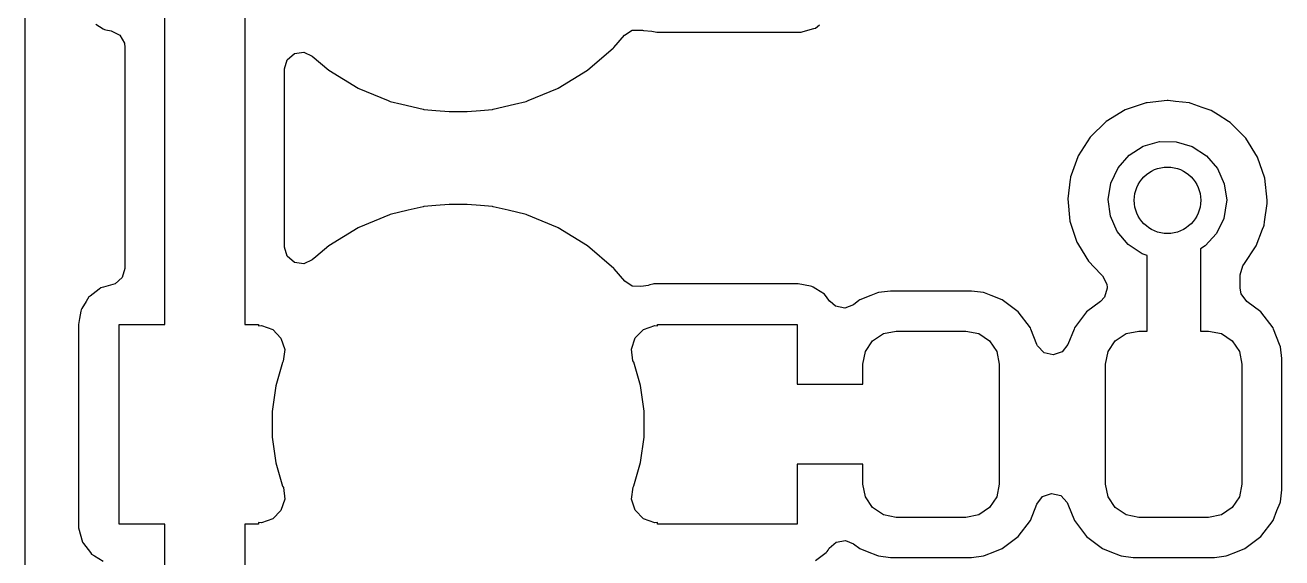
# Model space of a CAD drawing. Extents: x 0.02 to 3.18, y 0.02 to 2.78.
# Drawn here: x 0.0218 to 0.3939, y 1.1242 to 1.2818 of the extents above; entities that cross this region are included whole.
import ezdxf

# ---------------------------------------------------------------- set-up
doc = ezdxf.new("R2010")
doc.units = 0
doc.header["$MEASUREMENT"] = 0
doc.layers.add('BLACK', color=7, linetype='CONTINUOUS')

msp = doc.modelspace()

# ---------------------------------------------------------------- linework, layer by layer
at = {"layer": 'BLACK', "linetype": 'CONTINUOUS'}
for p, q in [((0.021811, 0.026772), (0.021811, 2.77323)), ((0.063189, 1.19331), (0.063189, 1.29173)), ((0.086811, 1.29173), (0.086811, 1.19331)), ((0.042743, 1.28207), (0.044868, 1.28075)), ((0.044868, 1.28075), (0.044868, 1.28075)), ((0.044868, 1.28075), (0.045259, 1.28051)), ((0.045259, 1.28051), (0.04571, 1.28042)), ((0.04571, 1.28042), (0.04571, 1.28042)), ((0.04571, 1.28042), (0.047309, 1.28013)), ((0.047309, 1.28013), (0.049801, 1.27886)), ((0.199214, 1.27883), (0.201555, 1.28036)), ((0.201555, 1.28036), (0.204343, 1.28033)), ((0.204343, 1.28033), (0.204346, 1.28035)), ((0.204346, 1.28035), (0.204433, 1.28033)), ((0.204433, 1.28033), (0.204505, 1.28033)), ((0.204505, 1.28033), (0.204583, 1.2803)), ((0.204583, 1.2803), (0.204884, 1.28021)), ((0.204884, 1.28021), (0.207343, 1.27999)), ((0.207343, 1.27999), (0.207824, 1.27993)), ((0.207824, 1.27993), (0.208829, 1.27974)), ((0.251504, 1.27975), (0.252132, 1.27993)), ((0.252132, 1.27993), (0.255316, 1.28083)), ((0.255316, 1.28083), (0.255758, 1.28096)), ((0.255758, 1.28096), (0.256966, 1.28187)), ((0.049801, 1.27886), (0.051212, 1.27645)), ((0.051212, 1.27645), (0.051358, 1.27525)), ((0.19609, 1.27517), (0.199214, 1.27883)), ((0.208829, 1.27974), (0.20883, 1.27974)), ((0.20883, 1.27974), (0.209055, 1.2797)), ((0.209055, 1.2797), (0.250394, 1.2797)), ((0.250394, 1.2797), (0.25045, 1.2797)), ((0.25045, 1.2797), (0.250451, 1.2797)), ((0.250451, 1.2797), (0.250919, 1.27972)), ((0.250919, 1.27972), (0.251504, 1.27975)), ((0.051358, 1.27525), (0.051358, 1.20985)), ((0.099429, 1.27159), (0.101542, 1.27342)), ((0.101542, 1.27342), (0.104308, 1.27382)), ((0.104308, 1.27382), (0.106824, 1.27268)), ((0.106824, 1.27268), (0.111687, 1.26853)), ((0.188313, 1.26853), (0.195314, 1.27451)), ((0.195314, 1.27451), (0.195942, 1.27504)), ((0.195942, 1.27504), (0.19609, 1.27517)), ((0.195942, 1.27504), (0.195942, 1.27504)), ((0.098642, 1.26891), (0.099429, 1.27159)), ((0.098642, 1.21613), (0.098642, 1.26891)), ((0.111687, 1.26853), (0.120408, 1.26318)), ((0.179592, 1.26318), (0.188313, 1.26853)), ((0.120408, 1.26318), (0.120588, 1.26311)), ((0.120588, 1.26311), (0.120588, 1.26311)), ((0.120588, 1.26311), (0.129293, 1.2595)), ((0.170707, 1.2595), (0.179412, 1.26311)), ((0.179412, 1.26311), (0.179592, 1.26318)), ((0.179412, 1.26311), (0.179412, 1.26311)), ((0.129293, 1.2595), (0.129858, 1.25927)), ((0.129858, 1.25927), (0.133336, 1.25843)), ((0.133336, 1.25843), (0.139614, 1.25693)), ((0.160386, 1.25693), (0.166664, 1.25843)), ((0.166664, 1.25843), (0.170142, 1.25927)), ((0.170142, 1.25927), (0.170707, 1.2595)), ((0.353658, 1.25885), (0.347424, 1.25673)), ((0.353933, 1.25888), (0.353658, 1.25885)), ((0.35993, 1.25951), (0.353933, 1.25888)), ((0.353933, 1.25888), (0.353933, 1.25888)), ((0.359931, 1.25951), (0.35993, 1.25951)), ((0.360206, 1.25954), (0.359931, 1.25951)), ((0.362361, 1.25928), (0.360206, 1.25954)), ((0.366469, 1.25879), (0.362361, 1.25928)), ((0.366745, 1.25876), (0.366469, 1.25879)), ((0.366469, 1.25879), (0.366469, 1.25879)), ((0.367006, 1.25866), (0.366745, 1.25876)), ((0.370271, 1.2575), (0.367006, 1.25866)), ((0.367006, 1.25866), (0.367006, 1.25866)), ((0.139614, 1.25693), (0.139614, 1.25693)), ((0.139614, 1.25693), (0.139803, 1.25688)), ((0.139803, 1.25688), (0.143354, 1.2566)), ((0.143354, 1.2566), (0.14735, 1.25629)), ((0.14735, 1.25629), (0.14735, 1.25629)), ((0.14735, 1.25629), (0.147447, 1.25628)), ((0.147447, 1.25628), (0.152553, 1.25628)), ((0.152553, 1.25628), (0.15265, 1.25629)), ((0.15265, 1.25629), (0.156646, 1.2566)), ((0.15265, 1.25629), (0.15265, 1.25629)), ((0.156646, 1.2566), (0.160197, 1.25688)), ((0.160197, 1.25688), (0.160386, 1.25693)), ((0.160386, 1.25693), (0.160386, 1.25693)), ((0.347424, 1.25673), (0.341816, 1.25327)), ((0.372948, 1.25655), (0.370271, 1.2575)), ((0.374995, 1.25525), (0.372948, 1.25655)), ((0.378104, 1.25327), (0.374995, 1.25525)), ((0.341816, 1.25327), (0.337111, 1.24867)), ((0.378507, 1.25302), (0.378104, 1.25327)), ((0.383147, 1.24835), (0.378507, 1.25302)), ((0.337111, 1.24867), (0.333544, 1.24313)), ((0.352846, 1.24599), (0.357622, 1.24736)), ((0.357622, 1.24736), (0.36259, 1.24733)), ((0.36259, 1.24733), (0.367349, 1.2459)), ((0.386637, 1.24276), (0.383147, 1.24835)), ((0.333449, 1.24287), (0.331456, 1.2374)), ((0.333544, 1.24313), (0.333449, 1.24287)), ((0.333449, 1.24287), (0.333449, 1.24287)), ((0.345357, 1.23962), (0.348645, 1.24334)), ((0.348645, 1.24334), (0.352846, 1.24599)), ((0.367349, 1.2459), (0.371517, 1.2432)), ((0.371517, 1.2432), (0.374759, 1.23944)), ((0.388802, 1.23654), (0.386637, 1.24276)), ((0.343246, 1.23512), (0.345357, 1.23962)), ((0.374759, 1.23944), (0.376815, 1.23492)), ((0.331206, 1.23627), (0.330467, 1.23041)), ((0.331257, 1.23667), (0.331206, 1.23627)), ((0.331292, 1.23695), (0.331257, 1.23667)), ((0.331257, 1.23667), (0.331257, 1.23667)), ((0.331456, 1.2374), (0.331292, 1.23695)), ((0.389536, 1.23), (0.388802, 1.23654)), ((0.342482, 1.23021), (0.343246, 1.23512)), ((0.376815, 1.23492), (0.37752, 1.23)), ((0.139614, 1.22811), (0.135159, 1.22704)), ((0.139803, 1.22816), (0.139614, 1.22811)), ((0.139614, 1.22811), (0.139614, 1.22811)), ((0.143354, 1.22844), (0.139803, 1.22816)), ((0.14735, 1.22875), (0.143354, 1.22844)), ((0.147447, 1.22876), (0.14735, 1.22875)), ((0.14735, 1.22875), (0.14735, 1.22875)), ((0.152553, 1.22876), (0.147447, 1.22876)), ((0.15265, 1.22875), (0.152553, 1.22876)), ((0.156646, 1.22844), (0.15265, 1.22875)), ((0.15265, 1.22875), (0.15265, 1.22875)), ((0.160197, 1.22816), (0.156646, 1.22844)), ((0.160386, 1.22811), (0.160197, 1.22816)), ((0.164841, 1.22704), (0.160386, 1.22811)), ((0.160386, 1.22811), (0.160386, 1.22811)), ((0.330467, 1.23041), (0.331109, 1.22386)), ((0.343126, 1.22529), (0.342482, 1.23021)), ((0.377514, 1.22957), (0.37669, 1.22467)), ((0.37752, 1.23), (0.377514, 1.22957)), ((0.388745, 1.22363), (0.389503, 1.22902)), ((0.389503, 1.22902), (0.389525, 1.22918)), ((0.389503, 1.22902), (0.389503, 1.22902)), ((0.389525, 1.22918), (0.389536, 1.23)), ((0.129678, 1.2257), (0.120588, 1.22193)), ((0.129858, 1.22577), (0.129678, 1.2257)), ((0.129678, 1.2257), (0.129678, 1.2257)), ((0.135159, 1.22704), (0.129858, 1.22577)), ((0.170142, 1.22577), (0.164841, 1.22704)), ((0.170322, 1.2257), (0.170142, 1.22577)), ((0.179412, 1.22193), (0.170322, 1.2257)), ((0.170322, 1.2257), (0.170322, 1.2257)), ((0.345126, 1.22074), (0.343126, 1.22529)), ((0.37669, 1.22467), (0.374524, 1.2202)), ((0.120408, 1.22186), (0.111687, 1.21651)), ((0.120588, 1.22193), (0.120408, 1.22186)), ((0.120588, 1.22193), (0.120588, 1.22193)), ((0.179592, 1.22186), (0.179412, 1.22193)), ((0.179412, 1.22193), (0.179412, 1.22193)), ((0.188313, 1.21651), (0.179592, 1.22186)), ((0.331109, 1.22386), (0.333188, 1.21761)), ((0.348323, 1.21694), (0.345126, 1.22074)), ((0.38627, 1.2165), (0.388156, 1.22146)), ((0.388156, 1.22146), (0.38851, 1.2224)), ((0.38851, 1.2224), (0.388608, 1.22265)), ((0.38851, 1.2224), (0.38851, 1.2224)), ((0.388608, 1.22265), (0.388745, 1.22363)), ((0.333188, 1.21761), (0.333331, 1.21737)), ((0.333331, 1.21737), (0.335816, 1.21327)), ((0.352458, 1.21419), (0.348323, 1.21694)), ((0.374524, 1.2202), (0.371191, 1.21652)), ((0.09941, 1.21348), (0.098642, 1.21613)), ((0.101509, 1.21163), (0.09941, 1.21348)), ((0.107861, 1.21324), (0.106824, 1.21236)), ((0.111687, 1.21651), (0.107861, 1.21324)), ((0.19609, 1.20987), (0.188313, 1.21651)), ((0.335816, 1.21327), (0.336599, 1.21198)), ((0.353976, 1.21371), (0.352458, 1.21419)), ((0.353976, 1.19134), (0.353976, 1.21371)), ((0.371191, 1.21652), (0.369724, 1.21562)), ((0.369724, 1.21562), (0.369724, 1.19134)), ((0.382626, 1.21101), (0.38627, 1.2165)), ((0.051358, 1.20985), (0.050571, 1.20717)), ((0.104273, 1.21122), (0.101509, 1.21163)), ((0.106824, 1.21236), (0.104273, 1.21122)), ((0.196216, 1.20972), (0.19609, 1.20987)), ((0.199303, 1.20611), (0.196216, 1.20972)), ((0.336599, 1.21198), (0.340259, 1.20819)), ((0.381555, 1.20798), (0.382343, 1.21066)), ((0.382343, 1.21066), (0.382544, 1.21094)), ((0.382544, 1.21094), (0.382626, 1.21101)), ((0.050571, 1.20717), (0.048458, 1.20534)), ((0.201525, 1.20462), (0.199303, 1.20611)), ((0.340259, 1.20819), (0.340753, 1.20768)), ((0.340753, 1.20768), (0.34205, 1.2052)), ((0.381555, 1.20406), (0.381555, 1.20798)), ((0.043739, 1.2037), (0.041079, 1.20169)), ((0.044242, 1.20408), (0.043739, 1.2037)), ((0.04497, 1.20429), (0.044242, 1.20408)), ((0.047755, 1.20508), (0.04497, 1.20429)), ((0.048458, 1.20534), (0.047755, 1.20508)), ((0.204092, 1.20453), (0.201525, 1.20462)), ((0.204099, 1.20449), (0.204092, 1.20453)), ((0.204869, 1.20462), (0.204099, 1.20449)), ((0.206232, 1.20484), (0.204869, 1.20462)), ((0.206794, 1.20496), (0.206232, 1.20484)), ((0.207669, 1.20521), (0.206794, 1.20496)), ((0.207945, 1.20529), (0.207669, 1.20521)), ((0.208594, 1.20532), (0.207945, 1.20529)), ((0.208998, 1.20534), (0.208594, 1.20532)), ((0.209055, 1.20534), (0.208998, 1.20534)), ((0.208998, 1.20534), (0.208998, 1.20534)), ((0.250394, 1.20534), (0.209055, 1.20534)), ((0.250619, 1.2053), (0.250394, 1.20534)), ((0.25429, 1.20461), (0.250619, 1.2053)), ((0.250619, 1.2053), (0.250619, 1.2053)), ((0.254741, 1.20453), (0.25429, 1.20461)), ((0.25429, 1.20461), (0.25429, 1.20461)), ((0.255132, 1.20429), (0.254741, 1.20453)), ((0.255914, 1.2038), (0.255132, 1.20429)), ((0.255132, 1.20429), (0.255132, 1.20429)), ((0.258502, 1.2022), (0.255914, 1.2038)), ((0.260084, 1.20011), (0.258502, 1.2022)), ((0.272156, 1.20183), (0.268926, 1.20056)), ((0.274151, 1.20262), (0.272156, 1.20183)), ((0.274447, 1.20274), (0.274151, 1.20262)), ((0.274151, 1.20262), (0.274151, 1.20262)), ((0.277981, 1.20317), (0.274447, 1.20274)), ((0.302019, 1.20317), (0.277981, 1.20317)), ((0.305553, 1.20274), (0.302019, 1.20317)), ((0.305849, 1.20262), (0.305553, 1.20274)), ((0.307844, 1.20183), (0.305849, 1.20262)), ((0.305849, 1.20262), (0.305849, 1.20262)), ((0.311074, 1.20056), (0.307844, 1.20183)), ((0.342146, 1.20406), (0.341358, 1.20138)), ((0.34205, 1.2052), (0.342146, 1.20423)), ((0.342146, 1.20423), (0.342146, 1.20406)), ((0.381856, 1.20236), (0.381555, 1.20406)), ((0.383517, 1.20011), (0.381856, 1.20236)), ((0.038625, 1.19805), (0.038383, 1.19765)), ((0.039901, 1.20011), (0.038625, 1.19805)), ((0.038625, 1.19805), (0.038625, 1.19805)), ((0.040712, 1.20142), (0.039901, 1.20011)), ((0.041079, 1.20169), (0.040712, 1.20142)), ((0.041079, 1.20169), (0.041079, 1.20169)), ((0.260093, 1.20009), (0.260084, 1.20011)), ((0.261704, 1.19871), (0.260093, 1.20009)), ((0.264439, 1.19814), (0.261704, 1.19871)), ((0.267051, 1.19913), (0.264439, 1.19814)), ((0.268657, 1.20035), (0.267051, 1.19913)), ((0.268926, 1.20056), (0.268657, 1.20035)), ((0.268657, 1.20035), (0.268657, 1.20035)), ((0.315804, 1.19697), (0.311074, 1.20056)), ((0.340184, 1.20011), (0.336046, 1.19697)), ((0.341358, 1.20138), (0.340184, 1.20011)), ((0.387654, 1.19697), (0.383517, 1.20011)), ((0.037887, 1.195), (0.037571, 1.19331)), ((0.038299, 1.1972), (0.037887, 1.195)), ((0.038383, 1.19765), (0.038299, 1.1972)), ((0.038299, 1.1972), (0.038299, 1.1972)), ((0.319394, 1.19224), (0.315804, 1.19697)), ((0.336046, 1.19697), (0.332456, 1.19224)), ((0.391245, 1.19224), (0.387654, 1.19697)), ((0.037571, 1.19331), (0.037571, 1.13425)), ((0.049606, 1.13425), (0.049606, 1.19331)), ((0.049606, 1.19331), (0.063189, 1.19331)), ((0.086811, 1.19331), (0.090945, 1.19331)), ((0.090945, 1.19331), (0.090945, 1.19285)), ((0.090945, 1.19285), (0.09181, 1.19294)), ((0.09181, 1.19294), (0.095102, 1.19174)), ((0.095102, 1.19174), (0.097548, 1.18923)), ((0.202454, 1.18928), (0.204908, 1.19178)), ((0.204908, 1.19178), (0.208203, 1.19297)), ((0.208203, 1.19297), (0.209055, 1.19288)), ((0.209055, 1.19288), (0.209055, 1.19331)), ((0.209055, 1.19331), (0.250394, 1.19331)), ((0.250394, 1.19331), (0.250394, 1.17559)), ((0.272706, 1.18846), (0.275899, 1.19059)), ((0.275899, 1.19059), (0.279665, 1.19134)), ((0.279665, 1.19134), (0.300335, 1.19134)), ((0.300335, 1.19134), (0.304101, 1.19059)), ((0.304101, 1.19059), (0.307294, 1.18846)), ((0.319519, 1.19192), (0.319394, 1.19224)), ((0.321313, 1.18739), (0.319519, 1.19192)), ((0.332332, 1.19192), (0.330537, 1.18739)), ((0.332456, 1.19224), (0.332332, 1.19192)), ((0.344556, 1.18846), (0.347749, 1.19059)), ((0.347749, 1.19059), (0.351516, 1.19134)), ((0.351516, 1.19134), (0.353976, 1.19134)), ((0.369724, 1.19134), (0.372185, 1.19134)), ((0.372185, 1.19134), (0.375952, 1.19059)), ((0.375952, 1.19059), (0.379145, 1.18846)), ((0.391369, 1.19192), (0.391245, 1.19224)), ((0.393163, 1.18739), (0.391369, 1.19192)), ((0.097548, 1.18923), (0.098666, 1.18591)), ((0.201326, 1.18597), (0.202454, 1.18928)), ((0.270572, 1.18526), (0.272706, 1.18846)), ((0.307294, 1.18846), (0.309428, 1.18526)), ((0.321525, 1.18693), (0.321313, 1.18739)), ((0.323461, 1.18491), (0.321525, 1.18693)), ((0.330537, 1.18739), (0.328818, 1.18519)), ((0.342422, 1.18526), (0.344556, 1.18846)), ((0.379145, 1.18846), (0.381278, 1.18526)), ((0.393431, 1.18671), (0.393163, 1.18739)), ((0.098666, 1.18591), (0.098234, 1.18244)), ((0.201747, 1.18249), (0.201326, 1.18597)), ((0.269823, 1.1815), (0.270572, 1.18526)), ((0.309428, 1.18526), (0.310177, 1.1815)), ((0.32618, 1.18426), (0.323461, 1.18491)), ((0.328818, 1.18519), (0.32618, 1.18426)), ((0.341673, 1.1815), (0.342422, 1.18526)), ((0.381278, 1.18526), (0.382028, 1.1815)), ((0.393858, 1.18318), (0.393431, 1.18671)), ((0.393858, 1.14438), (0.393858, 1.18318)), ((0.097987, 1.18205), (0.096024, 1.17515)), ((0.098234, 1.18244), (0.097987, 1.18205)), ((0.202, 1.18209), (0.201747, 1.18249)), ((0.20397, 1.17518), (0.202, 1.18209)), ((0.269823, 1.17559), (0.269823, 1.1815)), ((0.310177, 1.1815), (0.310177, 1.14606)), ((0.341673, 1.14606), (0.341673, 1.1815)), ((0.382028, 1.1815), (0.382028, 1.14606)), ((0.096024, 1.17515), (0.094971, 1.16758)), ((0.205027, 1.16761), (0.20397, 1.17518)), ((0.250394, 1.17559), (0.269823, 1.17559)), ((0.094971, 1.16758), (0.094973, 1.15995)), ((0.205029, 1.15997), (0.205027, 1.16761)), ((0.094973, 1.15995), (0.09603, 1.15238)), ((0.203976, 1.15241), (0.205029, 1.15997)), ((0.09603, 1.15238), (0.098, 1.14546)), ((0.202013, 1.1455), (0.203976, 1.15241)), ((0.269823, 1.15197), (0.250394, 1.15197)), ((0.250394, 1.15197), (0.250394, 1.13425)), ((0.269823, 1.14606), (0.269823, 1.15197)), ((0.270572, 1.1423), (0.269823, 1.14606)), ((0.310177, 1.14606), (0.309428, 1.1423)), ((0.342422, 1.1423), (0.341673, 1.14606)), ((0.382028, 1.14606), (0.381278, 1.1423)), ((0.098, 1.14546), (0.098253, 1.14507)), ((0.098253, 1.14507), (0.098674, 1.14159)), ((0.201334, 1.14165), (0.201766, 1.14512)), ((0.201766, 1.14512), (0.202013, 1.1455)), ((0.272706, 1.1391), (0.270572, 1.1423)), ((0.309428, 1.1423), (0.307294, 1.1391)), ((0.321313, 1.14017), (0.323032, 1.14237)), ((0.323032, 1.14237), (0.32567, 1.1433)), ((0.32567, 1.1433), (0.328389, 1.14265)), ((0.328389, 1.14265), (0.330326, 1.14063)), ((0.344556, 1.1391), (0.342422, 1.1423)), ((0.381278, 1.1423), (0.379145, 1.1391)), ((0.393431, 1.14084), (0.393858, 1.14438)), ((0.098674, 1.14159), (0.097546, 1.13828)), ((0.202452, 1.13833), (0.201334, 1.14165)), ((0.275899, 1.13697), (0.272706, 1.1391)), ((0.307294, 1.1391), (0.304101, 1.13697)), ((0.319394, 1.13532), (0.321313, 1.14017)), ((0.330326, 1.14063), (0.330537, 1.14017)), ((0.330537, 1.14017), (0.332456, 1.13532)), ((0.347749, 1.13697), (0.344556, 1.1391)), ((0.379145, 1.1391), (0.375952, 1.13697)), ((0.392396, 1.13823), (0.393313, 1.14055)), ((0.393313, 1.14055), (0.393431, 1.14084)), ((0.393313, 1.14055), (0.393313, 1.14055)), ((0.095092, 1.13578), (0.091797, 1.13459)), ((0.097546, 1.13828), (0.095092, 1.13578)), ((0.204898, 1.13582), (0.202452, 1.13833)), ((0.20819, 1.13462), (0.204898, 1.13582)), ((0.279665, 1.13622), (0.275899, 1.13697)), ((0.300335, 1.13622), (0.279665, 1.13622)), ((0.304101, 1.13697), (0.300335, 1.13622)), ((0.315804, 1.13059), (0.319394, 1.13532)), ((0.332456, 1.13532), (0.336046, 1.13059)), ((0.351516, 1.13622), (0.347749, 1.13697)), ((0.372185, 1.13622), (0.351516, 1.13622)), ((0.375952, 1.13697), (0.372185, 1.13622)), ((0.387654, 1.13059), (0.391245, 1.13532)), ((0.391245, 1.13532), (0.392396, 1.13823)), ((0.037571, 1.13425), (0.037622, 1.13314)), ((0.037622, 1.13314), (0.038832, 1.12889)), ((0.063189, 1.13425), (0.049606, 1.13425)), ((0.063189, 1.03583), (0.063189, 1.13425)), ((0.090945, 1.13425), (0.086811, 1.13425)), ((0.086811, 1.13425), (0.086811, 1.03583)), ((0.091797, 1.13459), (0.090945, 1.13468)), ((0.090945, 1.13468), (0.090945, 1.13425)), ((0.209055, 1.13471), (0.20819, 1.13462)), ((0.209055, 1.13425), (0.209055, 1.13471)), ((0.250394, 1.13425), (0.209055, 1.13425)), ((0.038832, 1.12889), (0.039109, 1.12852)), ((0.039109, 1.12852), (0.041113, 1.12587)), ((0.25986, 1.12707), (0.261941, 1.12893)), ((0.261941, 1.12893), (0.264701, 1.12938)), ((0.264701, 1.12938), (0.267077, 1.12841)), ((0.267077, 1.12841), (0.268926, 1.127)), ((0.311074, 1.127), (0.315804, 1.13059)), ((0.336046, 1.13059), (0.340776, 1.127)), ((0.382925, 1.127), (0.387654, 1.13059)), ((0.041113, 1.12587), (0.041498, 1.12536)), ((0.041498, 1.12536), (0.04237, 1.12482)), ((0.04237, 1.12482), (0.044868, 1.12327)), ((0.255758, 1.12348), (0.256966, 1.12439)), ((0.256966, 1.12439), (0.258921, 1.12587)), ((0.258921, 1.12587), (0.259288, 1.12614)), ((0.258921, 1.12587), (0.258921, 1.12587)), ((0.259288, 1.12614), (0.25953, 1.12653)), ((0.25953, 1.12653), (0.25986, 1.12707)), ((0.268926, 1.127), (0.271097, 1.12614)), ((0.271097, 1.12614), (0.274151, 1.12493)), ((0.274151, 1.12493), (0.274151, 1.12493)), ((0.274151, 1.12493), (0.274447, 1.12482)), ((0.274447, 1.12482), (0.277981, 1.12439)), ((0.277981, 1.12439), (0.302019, 1.12439)), ((0.302019, 1.12439), (0.305553, 1.12482)), ((0.305553, 1.12482), (0.305849, 1.12493)), ((0.305849, 1.12493), (0.308903, 1.12614)), ((0.305849, 1.12493), (0.305849, 1.12493)), ((0.308903, 1.12614), (0.311074, 1.127)), ((0.340776, 1.127), (0.342948, 1.12614)), ((0.342948, 1.12614), (0.346001, 1.12493)), ((0.346001, 1.12493), (0.346001, 1.12493)), ((0.346001, 1.12493), (0.346297, 1.12482)), ((0.346297, 1.12482), (0.349832, 1.12439)), ((0.349832, 1.12439), (0.373869, 1.12439)), ((0.373869, 1.12439), (0.377403, 1.12482)), ((0.377403, 1.12482), (0.3777, 1.12493)), ((0.3777, 1.12493), (0.380753, 1.12614)), ((0.3777, 1.12493), (0.3777, 1.12493)), ((0.380753, 1.12614), (0.382925, 1.127))]:
    msp.add_line(p, q, dxfattribs=at)
at = {"layer": 'BLACK'}
msp.add_circle((0.36, 1.23), 0.009843, dxfattribs=at)

doc.saveas('drawing.dxf')
